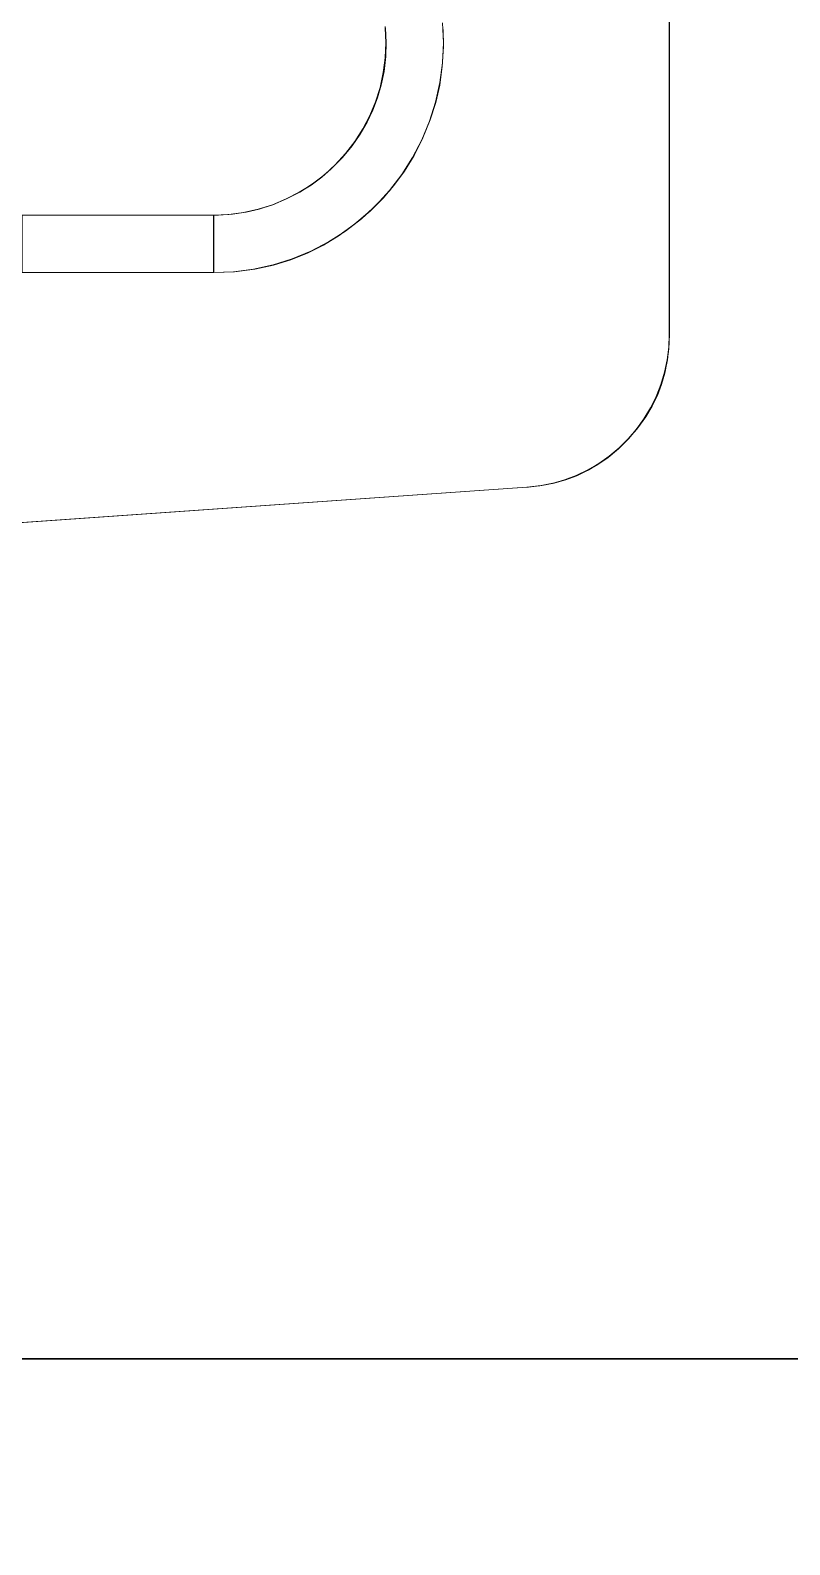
# Model space of a CAD drawing. Header units: millimetres. Extents: x -5968 to 8419, y -11886 to 221.
# Drawn here: x -5576 to -5566.09, y -11268.86 to -11249.1 of the extents above; entities that cross this region are included whole.
import ezdxf

# ---------------------------------------------------------------- set-up
doc = ezdxf.new("R2010")
doc.units = ezdxf.units.MM
doc.header["$LTSCALE"] = 20
doc.layers.add('Beschläge', color=7, linetype='Continuous')
doc.layers.add('Innenausbau_Konstruktion', color=7, linetype='Continuous')

msp = doc.modelspace()

# ---------------------------------------------------------------- linework, layer by layer
at = {"layer": 'Beschläge', "color": 7, "linetype": 'Continuous', "lineweight": 9, "transparency": 33554687}
for points, invisible_edges in [([(-5571.37, -11249.047, 3091.609), (-5571.36, -11249.254, 3091.609), (-5567.66, -11245.453, 3091.609)], 10), ([(-5571.368, -11249.047, 3559.609), (-5571.358, -11249.254, 3559.609), (-5567.658, -11245.453, 3559.609)], 10), ([(-5567.66, -11253.067, 3091.609), (-5567.66, -11245.453, 3091.609), (-5571.36, -11249.254, 3091.609), (-5571.365, -11249.441, 3091.609)], 10), ([(-5567.658, -11253.067, 3559.609), (-5567.658, -11245.453, 3559.609), (-5571.358, -11249.254, 3559.609), (-5571.363, -11249.441, 3559.609)], 10), ([(-5570.61, -11249.311, 3090.109), (-5570.614, -11249.086, 3090.109), (-5567.66, -11245.453, 3090.109), (-5567.66, -11253.067, 3090.109)], 10), ([(-5570.608, -11249.311, 3558.109), (-5570.612, -11249.086, 3558.109), (-5567.658, -11245.453, 3558.109), (-5567.658, -11253.067, 3558.109)], 10), ([(-5571.368, -11249.064, 3090.859), (-5570.621, -11248.999, 3090.109), (-5570.61, -11249.26, 3090.109)], 9), ([(-5571.368, -11249.064, 3090.859), (-5570.61, -11249.26, 3090.109), (-5571.36, -11249.26, 3090.859)], 3), ([(-5571.368, -11249.064, 3091.609), (-5571.36, -11249.26, 3090.859), (-5571.36, -11249.26, 3091.609)], 3), ([(-5571.368, -11249.064, 3091.609), (-5571.368, -11249.064, 3090.859), (-5571.36, -11249.26, 3090.859)], 9), ([(-5571.366, -11249.064, 3558.859), (-5570.619, -11248.999, 3558.109), (-5570.608, -11249.26, 3558.109)], 9), ([(-5571.366, -11249.064, 3558.859), (-5570.608, -11249.26, 3558.109), (-5571.358, -11249.26, 3558.859)], 3), ([(-5571.366, -11249.064, 3559.609), (-5571.358, -11249.26, 3558.859), (-5571.358, -11249.26, 3559.609)], 3), ([(-5571.366, -11249.064, 3559.609), (-5571.366, -11249.064, 3558.859), (-5571.358, -11249.26, 3558.859)], 9), ([(-5571.36, -11249.26, 3090.859), (-5570.621, -11249.522, 3090.109), (-5571.368, -11249.456, 3090.859)], 3), ([(-5571.36, -11249.26, 3091.609), (-5571.368, -11249.456, 3090.859), (-5571.368, -11249.456, 3091.609)], 3), ([(-5571.36, -11249.26, 3091.609), (-5571.36, -11249.26, 3090.859), (-5571.368, -11249.456, 3090.859)], 9), ([(-5571.358, -11249.26, 3558.859), (-5570.619, -11249.522, 3558.109), (-5571.366, -11249.456, 3558.859)], 3), ([(-5571.358, -11249.26, 3559.609), (-5571.366, -11249.456, 3558.859), (-5571.366, -11249.456, 3559.609)], 3), ([(-5571.358, -11249.26, 3559.609), (-5571.358, -11249.26, 3558.859), (-5571.366, -11249.456, 3558.859)], 9), ([(-5571.36, -11249.26, 3090.859), (-5570.61, -11249.26, 3090.109), (-5570.621, -11249.522, 3090.109)], 9), ([(-5571.358, -11249.26, 3558.859), (-5570.608, -11249.26, 3558.109), (-5570.619, -11249.522, 3558.109)], 9), ([(-5567.66, -11253.067, 3090.109), (-5570.626, -11249.571, 3090.109), (-5570.61, -11249.311, 3090.109)], 9), ([(-5567.658, -11253.067, 3558.109), (-5570.624, -11249.571, 3558.109), (-5570.608, -11249.311, 3558.109)], 9), ([(-5571.368, -11249.456, 3090.859), (-5570.655, -11249.781, 3090.109), (-5571.394, -11249.651, 3090.859)], 3), ([(-5571.368, -11249.456, 3091.609), (-5571.394, -11249.651, 3090.859), (-5571.394, -11249.651, 3091.609)], 3), ([(-5571.368, -11249.456, 3091.609), (-5571.368, -11249.456, 3090.859), (-5571.394, -11249.651, 3090.859)], 9), ([(-5571.366, -11249.456, 3558.859), (-5570.653, -11249.781, 3558.109), (-5571.392, -11249.651, 3558.859)], 3), ([(-5571.366, -11249.456, 3559.609), (-5571.392, -11249.651, 3558.859), (-5571.392, -11249.651, 3559.609)], 3), ([(-5571.366, -11249.456, 3559.609), (-5571.366, -11249.456, 3558.859), (-5571.392, -11249.651, 3558.859)], 9), ([(-5571.365, -11249.441, 3091.609), (-5571.386, -11249.634, 3091.609), (-5567.66, -11253.067, 3091.609)], 10), ([(-5571.363, -11249.441, 3559.609), (-5571.384, -11249.634, 3559.609), (-5567.658, -11253.067, 3559.609)], 10), ([(-5571.368, -11249.456, 3090.859), (-5570.621, -11249.522, 3090.109), (-5570.655, -11249.781, 3090.109)], 9), ([(-5571.366, -11249.456, 3558.859), (-5570.619, -11249.522, 3558.109), (-5570.653, -11249.781, 3558.109)], 9), ([(-5567.66, -11253.067, 3090.109), (-5570.66, -11249.813, 3090.109), (-5570.626, -11249.571, 3090.109)], 9), ([(-5567.658, -11253.067, 3558.109), (-5570.658, -11249.813, 3558.109), (-5570.624, -11249.571, 3558.109)], 9), ([(-5571.394, -11249.651, 3090.859), (-5570.712, -11250.037, 3090.109), (-5571.436, -11249.843, 3090.859)], 3), ([(-5571.394, -11249.651, 3091.609), (-5571.436, -11249.843, 3090.859), (-5571.436, -11249.843, 3091.609)], 3), ([(-5571.394, -11249.651, 3091.609), (-5571.394, -11249.651, 3090.859), (-5571.436, -11249.843, 3090.859)], 9), ([(-5571.392, -11249.651, 3558.859), (-5570.71, -11250.037, 3558.109), (-5571.434, -11249.843, 3558.859)], 3), ([(-5571.392, -11249.651, 3559.609), (-5571.434, -11249.843, 3558.859), (-5571.434, -11249.843, 3559.609)], 3), ([(-5571.392, -11249.651, 3559.609), (-5571.392, -11249.651, 3558.859), (-5571.434, -11249.843, 3558.859)], 9), ([(-5567.66, -11253.067, 3091.609), (-5571.386, -11249.634, 3091.609), (-5571.422, -11249.813, 3091.609)], 9), ([(-5567.658, -11253.067, 3559.609), (-5571.384, -11249.634, 3559.609), (-5571.42, -11249.813, 3559.609)], 9), ([(-5571.394, -11249.651, 3090.859), (-5570.655, -11249.781, 3090.109), (-5570.712, -11250.037, 3090.109)], 9), ([(-5571.392, -11249.651, 3558.859), (-5570.653, -11249.781, 3558.109), (-5570.71, -11250.037, 3558.109)], 9), ([(-5567.66, -11253.067, 3091.609), (-5571.471, -11249.981, 3091.609), (-5571.533, -11250.142, 3091.609)], 9), ([(-5567.658, -11253.067, 3559.609), (-5571.469, -11249.981, 3559.609), (-5571.531, -11250.142, 3559.609)], 9), ([(-5571.436, -11249.843, 3090.859), (-5570.791, -11250.286, 3090.109), (-5571.495, -11250.03, 3090.859)], 3), ([(-5571.436, -11249.843, 3091.609), (-5571.495, -11250.03, 3090.859), (-5571.495, -11250.03, 3091.609)], 3), ([(-5571.436, -11249.843, 3091.609), (-5571.436, -11249.843, 3090.859), (-5571.495, -11250.03, 3090.859)], 9), ([(-5571.434, -11249.843, 3558.859), (-5570.789, -11250.286, 3558.109), (-5571.493, -11250.03, 3558.859)], 3), ([(-5571.434, -11249.843, 3559.609), (-5571.493, -11250.03, 3558.859), (-5571.493, -11250.03, 3559.609)], 3), ([(-5571.434, -11249.843, 3559.609), (-5571.434, -11249.843, 3558.859), (-5571.493, -11250.03, 3558.859)], 9), ([(-5567.66, -11253.067, 3091.609), (-5571.422, -11249.813, 3091.609), (-5571.471, -11249.981, 3091.609)], 9), ([(-5567.658, -11253.067, 3559.609), (-5571.42, -11249.813, 3559.609), (-5571.469, -11249.981, 3559.609)], 9), ([(-5571.436, -11249.843, 3090.859), (-5570.712, -11250.037, 3090.109), (-5570.791, -11250.286, 3090.109)], 9), ([(-5571.434, -11249.843, 3558.859), (-5570.71, -11250.037, 3558.109), (-5570.789, -11250.286, 3558.109)], 9), ([(-5567.66, -11253.067, 3090.109), (-5570.711, -11250.04, 3090.109), (-5570.66, -11249.813, 3090.109)], 9), ([(-5567.658, -11253.067, 3558.109), (-5570.709, -11250.04, 3558.109), (-5570.658, -11249.813, 3558.109)], 9), ([(-5567.66, -11253.067, 3091.609), (-5571.533, -11250.142, 3091.609), (-5571.608, -11250.299, 3091.609)], 9), ([(-5567.658, -11253.067, 3559.609), (-5571.531, -11250.142, 3559.609), (-5571.606, -11250.299, 3559.609)], 9), ([(-5571.495, -11250.03, 3090.859), (-5570.891, -11250.528, 3090.109), (-5571.57, -11250.211, 3090.859)], 3), ([(-5571.495, -11250.03, 3091.609), (-5571.57, -11250.211, 3090.859), (-5571.57, -11250.211, 3091.609)], 3), ([(-5571.495, -11250.03, 3091.609), (-5571.495, -11250.03, 3090.859), (-5571.57, -11250.211, 3090.859)], 9), ([(-5571.493, -11250.03, 3558.859), (-5570.889, -11250.528, 3558.109), (-5571.568, -11250.211, 3558.859)], 3), ([(-5571.493, -11250.03, 3559.609), (-5571.568, -11250.211, 3558.859), (-5571.568, -11250.211, 3559.609)], 3), ([(-5571.493, -11250.03, 3559.609), (-5571.493, -11250.03, 3558.859), (-5571.568, -11250.211, 3558.859)], 9), ([(-5571.495, -11250.03, 3090.859), (-5570.791, -11250.286, 3090.109), (-5570.891, -11250.528, 3090.109)], 9), ([(-5571.493, -11250.03, 3558.859), (-5570.789, -11250.286, 3558.109), (-5570.889, -11250.528, 3558.109)], 9), ([(-5567.66, -11253.067, 3090.109), (-5570.782, -11250.266, 3090.109), (-5570.711, -11250.04, 3090.109)], 9), ([(-5567.658, -11253.067, 3558.109), (-5570.78, -11250.266, 3558.109), (-5570.709, -11250.04, 3558.109)], 9), ([(-5567.66, -11253.067, 3091.609), (-5571.608, -11250.299, 3091.609), (-5571.698, -11250.452, 3091.609)], 9), ([(-5567.658, -11253.067, 3559.609), (-5571.606, -11250.299, 3559.609), (-5571.696, -11250.452, 3559.609)], 9), ([(-5571.57, -11250.211, 3090.859), (-5571.012, -11250.76, 3090.109), (-5571.661, -11250.385, 3090.859)], 3), ([(-5571.57, -11250.211, 3091.609), (-5571.661, -11250.385, 3090.859), (-5571.661, -11250.385, 3091.609)], 3), ([(-5571.57, -11250.211, 3091.609), (-5571.57, -11250.211, 3090.859), (-5571.661, -11250.385, 3090.859)], 9), ([(-5571.568, -11250.211, 3558.859), (-5571.01, -11250.76, 3558.109), (-5571.659, -11250.385, 3558.859)], 3), ([(-5571.568, -11250.211, 3559.609), (-5571.659, -11250.385, 3558.859), (-5571.659, -11250.385, 3559.609)], 3), ([(-5571.568, -11250.211, 3559.609), (-5571.568, -11250.211, 3558.859), (-5571.659, -11250.385, 3558.859)], 9), ([(-5571.57, -11250.211, 3090.859), (-5570.891, -11250.528, 3090.109), (-5571.012, -11250.76, 3090.109)], 9), ([(-5571.568, -11250.211, 3558.859), (-5570.889, -11250.528, 3558.109), (-5571.01, -11250.76, 3558.109)], 9), ([(-5570.88, -11250.503, 3090.109), (-5570.782, -11250.266, 3090.109), (-5567.66, -11253.067, 3090.109)], 10), ([(-5570.878, -11250.503, 3558.109), (-5570.78, -11250.266, 3558.109), (-5567.658, -11253.067, 3558.109)], 10), ([(-5571.766, -11250.551, 3090.859), (-5571.311, -11251.189, 3090.109), (-5571.886, -11250.707, 3090.859)], 3), ([(-5571.766, -11250.551, 3091.609), (-5571.886, -11250.707, 3090.859), (-5571.886, -11250.707, 3091.609)], 3), ([(-5571.766, -11250.551, 3091.609), (-5571.766, -11250.551, 3090.859), (-5571.886, -11250.707, 3090.859)], 9), ([(-5571.764, -11250.551, 3558.859), (-5571.309, -11251.189, 3558.109), (-5571.884, -11250.707, 3558.859)], 3), ([(-5571.764, -11250.551, 3559.609), (-5571.884, -11250.707, 3558.859), (-5571.884, -11250.707, 3559.609)], 3), ([(-5571.764, -11250.551, 3559.609), (-5571.764, -11250.551, 3558.859), (-5571.884, -11250.707, 3558.859)], 9), ([(-5567.667, -11253.254, 3091.609), (-5567.66, -11253.067, 3091.609), (-5571.698, -11250.452, 3091.609), (-5571.804, -11250.604, 3091.609)], 10), ([(-5567.665, -11253.254, 3559.609), (-5567.658, -11253.067, 3559.609), (-5571.696, -11250.452, 3559.609), (-5571.802, -11250.604, 3559.609)], 10), ([(-5571.661, -11250.385, 3090.859), (-5571.152, -11250.981, 3090.109), (-5571.766, -11250.551, 3090.859)], 3), ([(-5571.661, -11250.385, 3091.609), (-5571.766, -11250.551, 3090.859), (-5571.766, -11250.551, 3091.609)], 3), ([(-5571.661, -11250.385, 3091.609), (-5571.661, -11250.385, 3090.859), (-5571.766, -11250.551, 3090.859)], 9), ([(-5571.766, -11250.551, 3090.859), (-5571.152, -11250.981, 3090.109), (-5571.311, -11251.189, 3090.109)], 9), ([(-5571.659, -11250.385, 3558.859), (-5571.15, -11250.981, 3558.109), (-5571.764, -11250.551, 3558.859)], 3), ([(-5571.659, -11250.385, 3559.609), (-5571.764, -11250.551, 3558.859), (-5571.764, -11250.551, 3559.609)], 3), ([(-5571.659, -11250.385, 3559.609), (-5571.659, -11250.385, 3558.859), (-5571.764, -11250.551, 3558.859)], 9), ([(-5571.764, -11250.551, 3558.859), (-5571.15, -11250.981, 3558.109), (-5571.309, -11251.189, 3558.109)], 9), ([(-5571.661, -11250.385, 3090.859), (-5571.012, -11250.76, 3090.109), (-5571.152, -11250.981, 3090.109)], 9), ([(-5571.659, -11250.385, 3558.859), (-5571.01, -11250.76, 3558.109), (-5571.15, -11250.981, 3558.109)], 9), ([(-5567.66, -11253.067, 3090.109), (-5570.995, -11250.731, 3090.109), (-5570.88, -11250.503, 3090.109)], 9), ([(-5567.658, -11253.067, 3558.109), (-5570.993, -11250.731, 3558.109), (-5570.878, -11250.503, 3558.109)], 9), ([(-5571.93, -11250.757, 3091.609), (-5572.076, -11250.908, 3091.609), (-5568.448, -11254.66, 3091.609), (-5568.32, -11254.553, 3091.609)], 10), ([(-5571.928, -11250.757, 3559.609), (-5572.074, -11250.908, 3559.609), (-5568.446, -11254.66, 3559.609), (-5568.318, -11254.553, 3559.609)], 10), ([(-5571.886, -11250.707, 3090.859), (-5571.488, -11251.382, 3090.109), (-5572.019, -11250.851, 3090.859)], 3), ([(-5571.886, -11250.707, 3091.609), (-5572.019, -11250.851, 3090.859), (-5572.019, -11250.851, 3091.609)], 3), ([(-5571.886, -11250.707, 3091.609), (-5571.886, -11250.707, 3090.859), (-5572.019, -11250.851, 3090.859)], 9), ([(-5571.884, -11250.707, 3558.859), (-5571.486, -11251.382, 3558.109), (-5572.017, -11250.851, 3558.859)], 3), ([(-5571.884, -11250.707, 3559.609), (-5572.017, -11250.851, 3558.859), (-5572.017, -11250.851, 3559.609)], 3), ([(-5571.884, -11250.707, 3559.609), (-5571.884, -11250.707, 3558.859), (-5572.017, -11250.851, 3558.859)], 9), ([(-5567.818, -11253.864, 3091.609), (-5567.763, -11253.72, 3091.609), (-5571.804, -11250.604, 3091.609), (-5571.93, -11250.757, 3091.609)], 10), ([(-5571.93, -11250.757, 3091.609), (-5568.072, -11254.287, 3091.609), (-5567.97, -11254.145, 3091.609), (-5567.887, -11254.005, 3091.609)], 9), ([(-5567.887, -11254.005, 3091.609), (-5567.818, -11253.864, 3091.609), (-5571.93, -11250.757, 3091.609)], 10), ([(-5568.32, -11254.553, 3091.609), (-5568.193, -11254.428, 3091.609), (-5568.072, -11254.287, 3091.609), (-5571.93, -11250.757, 3091.609)], 12), ([(-5567.816, -11253.864, 3559.609), (-5567.761, -11253.72, 3559.609), (-5571.802, -11250.604, 3559.609), (-5571.928, -11250.757, 3559.609)], 10), ([(-5571.928, -11250.757, 3559.609), (-5568.07, -11254.287, 3559.609), (-5567.968, -11254.145, 3559.609), (-5567.885, -11254.005, 3559.609)], 9), ([(-5567.885, -11254.005, 3559.609), (-5567.816, -11253.864, 3559.609), (-5571.928, -11250.757, 3559.609)], 10), ([(-5568.318, -11254.553, 3559.609), (-5568.191, -11254.428, 3559.609), (-5568.07, -11254.287, 3559.609), (-5571.928, -11250.757, 3559.609)], 12), ([(-5571.886, -11250.707, 3090.859), (-5571.311, -11251.189, 3090.109), (-5571.488, -11251.382, 3090.109)], 9), ([(-5571.884, -11250.707, 3558.859), (-5571.309, -11251.189, 3558.109), (-5571.486, -11251.382, 3558.109)], 9), ([(-5571.804, -11250.604, 3091.609), (-5567.688, -11253.418, 3091.609), (-5567.667, -11253.254, 3091.609)], 9), ([(-5571.804, -11250.604, 3091.609), (-5567.763, -11253.72, 3091.609), (-5567.719, -11253.572, 3091.609), (-5567.688, -11253.418, 3091.609)], 9), ([(-5571.802, -11250.604, 3559.609), (-5567.686, -11253.418, 3559.609), (-5567.665, -11253.254, 3559.609)], 9), ([(-5571.802, -11250.604, 3559.609), (-5567.761, -11253.72, 3559.609), (-5567.717, -11253.572, 3559.609), (-5567.686, -11253.418, 3559.609)], 9), ([(-5567.66, -11253.067, 3090.109), (-5567.667, -11253.248, 3090.109), (-5571.121, -11250.937, 3090.109), (-5570.995, -11250.731, 3090.109)], 10), ([(-5567.658, -11253.067, 3558.109), (-5567.665, -11253.248, 3558.109), (-5571.119, -11250.937, 3558.109), (-5570.993, -11250.731, 3558.109)], 10), ([(-5572.076, -11250.908, 3091.609), (-5572.199, -11251.015, 3091.609), (-5569, -11254.96, 3091.609), (-5568.853, -11254.902, 3091.609)], 10), ([(-5572.074, -11250.908, 3559.609), (-5572.197, -11251.015, 3559.609), (-5568.998, -11254.96, 3559.609), (-5568.851, -11254.902, 3559.609)], 10), ([(-5572.019, -11250.851, 3090.859), (-5571.681, -11251.558, 3090.109), (-5572.163, -11250.984, 3090.859)], 3), ([(-5572.019, -11250.851, 3091.609), (-5572.163, -11250.984, 3090.859), (-5572.163, -11250.984, 3091.609)], 3), ([(-5572.019, -11250.851, 3091.609), (-5572.019, -11250.851, 3090.859), (-5572.163, -11250.984, 3090.859)], 9), ([(-5572.017, -11250.851, 3558.859), (-5571.679, -11251.558, 3558.109), (-5572.161, -11250.984, 3558.859)], 3), ([(-5572.017, -11250.851, 3559.609), (-5572.161, -11250.984, 3558.859), (-5572.161, -11250.984, 3559.609)], 3), ([(-5572.017, -11250.851, 3559.609), (-5572.017, -11250.851, 3558.859), (-5572.161, -11250.984, 3558.859)], 9), ([(-5568.853, -11254.902, 3091.609), (-5568.713, -11254.833, 3091.609), (-5572.076, -11250.908, 3091.609)], 10), ([(-5568.713, -11254.833, 3091.609), (-5568.578, -11254.753, 3091.609), (-5572.076, -11250.908, 3091.609)], 10), ([(-5568.578, -11254.753, 3091.609), (-5568.448, -11254.66, 3091.609), (-5572.076, -11250.908, 3091.609)], 10), ([(-5568.851, -11254.902, 3559.609), (-5568.711, -11254.833, 3559.609), (-5572.074, -11250.908, 3559.609)], 10), ([(-5568.711, -11254.833, 3559.609), (-5568.576, -11254.753, 3559.609), (-5572.074, -11250.908, 3559.609)], 10), ([(-5568.576, -11254.753, 3559.609), (-5568.446, -11254.66, 3559.609), (-5572.074, -11250.908, 3559.609)], 10), ([(-5572.019, -11250.851, 3090.859), (-5571.488, -11251.382, 3090.109), (-5571.681, -11251.558, 3090.109)], 9), ([(-5572.017, -11250.851, 3558.859), (-5571.486, -11251.382, 3558.109), (-5571.679, -11251.558, 3558.109)], 9), ([(-5571.257, -11251.125, 3090.109), (-5571.121, -11250.937, 3090.109), (-5567.667, -11253.248, 3090.109), (-5567.689, -11253.423, 3090.109)], 10), ([(-5571.255, -11251.125, 3558.109), (-5571.119, -11250.937, 3558.109), (-5567.665, -11253.248, 3558.109), (-5567.687, -11253.423, 3558.109)], 10), ([(-5569.52, -11255.062, 3091.609), (-5572.339, -11251.118, 3091.609), (-5572.492, -11251.213, 3091.609)], 9), ([(-5569.518, -11255.062, 3559.609), (-5572.337, -11251.118, 3559.609), (-5572.49, -11251.213, 3559.609)], 9), ([(-5572.319, -11251.103, 3090.859), (-5572.11, -11251.858, 3090.109), (-5572.485, -11251.209, 3090.859)], 3), ([(-5572.319, -11251.103, 3091.609), (-5572.485, -11251.209, 3090.859), (-5572.485, -11251.209, 3091.609)], 3), ([(-5572.319, -11251.103, 3091.609), (-5572.319, -11251.103, 3090.859), (-5572.485, -11251.209, 3090.859)], 9), ([(-5572.317, -11251.103, 3558.859), (-5572.108, -11251.858, 3558.109), (-5572.483, -11251.209, 3558.859)], 3), ([(-5572.317, -11251.103, 3559.609), (-5572.483, -11251.209, 3558.859), (-5572.483, -11251.209, 3559.609)], 3), ([(-5572.317, -11251.103, 3559.609), (-5572.317, -11251.103, 3558.859), (-5572.483, -11251.209, 3558.859)], 9), ([(-5572.199, -11251.015, 3091.609), (-5572.339, -11251.118, 3091.609), (-5569.52, -11255.062, 3091.609), (-5569.332, -11255.041, 3091.609)], 10), ([(-5572.197, -11251.015, 3559.609), (-5572.337, -11251.118, 3559.609), (-5569.518, -11255.062, 3559.609), (-5569.33, -11255.041, 3559.609)], 10), ([(-5572.163, -11250.984, 3090.859), (-5571.889, -11251.718, 3090.109), (-5572.319, -11251.103, 3090.859)], 3), ([(-5572.163, -11250.984, 3091.609), (-5572.319, -11251.103, 3090.859), (-5572.319, -11251.103, 3091.609)], 3), ([(-5572.163, -11250.984, 3091.609), (-5572.163, -11250.984, 3090.859), (-5572.319, -11251.103, 3090.859)], 9), ([(-5572.319, -11251.103, 3090.859), (-5571.889, -11251.718, 3090.109), (-5572.11, -11251.858, 3090.109)], 9), ([(-5572.161, -11250.984, 3558.859), (-5571.887, -11251.718, 3558.109), (-5572.317, -11251.103, 3558.859)], 3), ([(-5572.161, -11250.984, 3559.609), (-5572.317, -11251.103, 3558.859), (-5572.317, -11251.103, 3559.609)], 3), ([(-5572.161, -11250.984, 3559.609), (-5572.161, -11250.984, 3558.859), (-5572.317, -11251.103, 3558.859)], 9), ([(-5572.317, -11251.103, 3558.859), (-5571.887, -11251.718, 3558.109), (-5572.108, -11251.858, 3558.109)], 9), ([(-5569.332, -11255.041, 3091.609), (-5569.159, -11255.006, 3091.609), (-5572.199, -11251.015, 3091.609)], 10), ([(-5569.159, -11255.006, 3091.609), (-5569, -11254.96, 3091.609), (-5572.199, -11251.015, 3091.609)], 10), ([(-5569.33, -11255.041, 3559.609), (-5569.157, -11255.006, 3559.609), (-5572.197, -11251.015, 3559.609)], 10), ([(-5569.157, -11255.006, 3559.609), (-5568.998, -11254.96, 3559.609), (-5572.197, -11251.015, 3559.609)], 10), ([(-5572.163, -11250.984, 3090.859), (-5571.681, -11251.558, 3090.109), (-5571.889, -11251.718, 3090.109)], 9), ([(-5572.161, -11250.984, 3558.859), (-5571.679, -11251.558, 3558.109), (-5571.887, -11251.718, 3558.109)], 9), ([(-5571.399, -11251.29, 3090.109), (-5571.257, -11251.125, 3090.109), (-5567.829, -11253.882, 3090.109), (-5567.899, -11254.022, 3090.109)], 10), ([(-5571.397, -11251.29, 3558.109), (-5571.255, -11251.125, 3558.109), (-5567.827, -11253.882, 3558.109), (-5567.897, -11254.022, 3558.109)], 10), ([(-5567.689, -11253.423, 3090.109), (-5567.724, -11253.585, 3090.109), (-5571.257, -11251.125, 3090.109)], 10), ([(-5567.724, -11253.585, 3090.109), (-5567.771, -11253.737, 3090.109), (-5571.257, -11251.125, 3090.109)], 10), ([(-5567.771, -11253.737, 3090.109), (-5567.829, -11253.882, 3090.109), (-5571.257, -11251.125, 3090.109)], 10), ([(-5567.687, -11253.423, 3558.109), (-5567.722, -11253.585, 3558.109), (-5571.255, -11251.125, 3558.109)], 10), ([(-5567.722, -11253.585, 3558.109), (-5567.769, -11253.737, 3558.109), (-5571.255, -11251.125, 3558.109)], 10), ([(-5567.769, -11253.737, 3558.109), (-5567.827, -11253.882, 3558.109), (-5571.255, -11251.125, 3558.109)], 10), ([(-5572.662, -11251.3, 3091.609), (-5572.842, -11251.376, 3091.609), (-5569.52, -11255.062, 3091.609)], 10), ([(-5572.66, -11251.3, 3559.609), (-5572.84, -11251.376, 3559.609), (-5569.518, -11255.062, 3559.609)], 10), ([(-5572.659, -11251.3, 3090.859), (-5572.584, -11252.079, 3090.109), (-5572.84, -11251.375, 3090.859)], 3), ([(-5572.659, -11251.3, 3091.609), (-5572.84, -11251.375, 3090.859), (-5572.84, -11251.375, 3091.609)], 3), ([(-5572.659, -11251.3, 3091.609), (-5572.659, -11251.3, 3090.859), (-5572.84, -11251.375, 3090.859)], 9), ([(-5572.657, -11251.3, 3558.859), (-5572.582, -11252.079, 3558.109), (-5572.838, -11251.375, 3558.859)], 3), ([(-5572.657, -11251.3, 3559.609), (-5572.838, -11251.375, 3558.859), (-5572.838, -11251.375, 3559.609)], 3), ([(-5572.657, -11251.3, 3559.609), (-5572.657, -11251.3, 3558.859), (-5572.838, -11251.375, 3558.859)], 9), ([(-5569.52, -11255.062, 3091.609), (-5572.492, -11251.213, 3091.609), (-5572.662, -11251.3, 3091.609)], 9), ([(-5569.518, -11255.062, 3559.609), (-5572.49, -11251.213, 3559.609), (-5572.66, -11251.3, 3559.609)], 9), ([(-5572.485, -11251.209, 3090.859), (-5572.342, -11251.979, 3090.109), (-5572.659, -11251.3, 3090.859)], 3), ([(-5572.485, -11251.209, 3091.609), (-5572.659, -11251.3, 3090.859), (-5572.659, -11251.3, 3091.609)], 3), ([(-5572.485, -11251.209, 3091.609), (-5572.485, -11251.209, 3090.859), (-5572.659, -11251.3, 3090.859)], 9), ([(-5572.659, -11251.3, 3090.859), (-5572.342, -11251.979, 3090.109), (-5572.584, -11252.079, 3090.109)], 9), ([(-5572.483, -11251.209, 3558.859), (-5572.34, -11251.979, 3558.109), (-5572.657, -11251.3, 3558.859)], 3), ([(-5572.483, -11251.209, 3559.609), (-5572.657, -11251.3, 3558.859), (-5572.657, -11251.3, 3559.609)], 3), ([(-5572.483, -11251.209, 3559.609), (-5572.483, -11251.209, 3558.859), (-5572.657, -11251.3, 3558.859)], 9), ([(-5572.657, -11251.3, 3558.859), (-5572.34, -11251.979, 3558.109), (-5572.582, -11252.079, 3558.109)], 9), ([(-5572.485, -11251.209, 3090.859), (-5572.11, -11251.858, 3090.109), (-5572.342, -11251.979, 3090.109)], 9), ([(-5572.483, -11251.209, 3558.859), (-5572.108, -11251.858, 3558.109), (-5572.34, -11251.979, 3558.109)], 9), ([(-5571.568, -11251.458, 3090.109), (-5571.399, -11251.29, 3090.109), (-5568.079, -11254.293, 3090.109), (-5568.194, -11254.429, 3090.109)], 10), ([(-5571.566, -11251.458, 3558.109), (-5571.397, -11251.29, 3558.109), (-5568.077, -11254.293, 3558.109), (-5568.192, -11254.429, 3558.109)], 10), ([(-5567.899, -11254.022, 3090.109), (-5567.981, -11254.158, 3090.109), (-5571.399, -11251.29, 3090.109)], 10), ([(-5567.981, -11254.158, 3090.109), (-5568.079, -11254.293, 3090.109), (-5571.399, -11251.29, 3090.109)], 10), ([(-5567.897, -11254.022, 3558.109), (-5567.979, -11254.158, 3558.109), (-5571.397, -11251.29, 3558.109)], 10), ([(-5567.979, -11254.158, 3558.109), (-5568.077, -11254.293, 3558.109), (-5571.397, -11251.29, 3558.109)], 10), ([(-5573.61, -11251.51, 3091.609), (-5576.11, -11251.51, 3091.609), (-5582.36, -11255.96, 3091.609), (-5569.52, -11255.062, 3091.609)], 10), ([(-5573.608, -11251.51, 3559.609), (-5576.108, -11251.51, 3559.609), (-5582.358, -11255.96, 3559.609), (-5569.518, -11255.062, 3559.609)], 10), ([(-5573.413, -11251.502, 3090.859), (-5573.61, -11252.26, 3090.109), (-5573.61, -11251.51, 3090.859)], 1), ([(-5573.413, -11251.502, 3090.859), (-5573.348, -11252.249, 3090.109), (-5573.61, -11252.26, 3090.109)], 9), ([(-5573.413, -11251.502, 3091.609), (-5573.61, -11251.51, 3090.859), (-5573.61, -11251.51, 3091.609)], 1), ([(-5573.413, -11251.502, 3091.609), (-5573.413, -11251.502, 3090.859), (-5573.61, -11251.51, 3090.859)], 9), ([(-5569.52, -11255.062, 3091.609), (-5573.548, -11251.51, 3091.609), (-5573.61, -11251.51, 3091.609)], 9), ([(-5573.411, -11251.502, 3558.859), (-5573.608, -11252.26, 3558.109), (-5573.608, -11251.51, 3558.859)], 1), ([(-5573.411, -11251.502, 3558.859), (-5573.346, -11252.249, 3558.109), (-5573.608, -11252.26, 3558.109)], 9), ([(-5573.411, -11251.502, 3559.609), (-5573.608, -11251.51, 3558.859), (-5573.608, -11251.51, 3559.609)], 1), ([(-5573.411, -11251.502, 3559.609), (-5573.411, -11251.502, 3558.859), (-5573.608, -11251.51, 3558.859)], 9), ([(-5569.518, -11255.062, 3559.609), (-5573.546, -11251.51, 3559.609), (-5573.608, -11251.51, 3559.609)], 9), ([(-5569.52, -11255.062, 3091.609), (-5573.363, -11251.497, 3091.609), (-5573.548, -11251.51, 3091.609)], 9), ([(-5569.518, -11255.062, 3559.609), (-5573.361, -11251.497, 3559.609), (-5573.546, -11251.51, 3559.609)], 9), ([(-5573.219, -11251.476, 3090.859), (-5573.348, -11252.249, 3090.109), (-5573.413, -11251.502, 3090.859)], 3), ([(-5573.219, -11251.476, 3091.609), (-5573.413, -11251.502, 3090.859), (-5573.413, -11251.502, 3091.609)], 3), ([(-5573.219, -11251.476, 3091.609), (-5573.219, -11251.476, 3090.859), (-5573.413, -11251.502, 3090.859)], 9), ([(-5573.217, -11251.476, 3558.859), (-5573.346, -11252.249, 3558.109), (-5573.411, -11251.502, 3558.859)], 3), ([(-5573.217, -11251.476, 3559.609), (-5573.411, -11251.502, 3558.859), (-5573.411, -11251.502, 3559.609)], 3), ([(-5573.217, -11251.476, 3559.609), (-5573.217, -11251.476, 3558.859), (-5573.411, -11251.502, 3558.859)], 9), ([(-5569.52, -11255.062, 3091.609), (-5573.186, -11251.472, 3091.609), (-5573.363, -11251.497, 3091.609)], 9), ([(-5569.518, -11255.062, 3559.609), (-5573.184, -11251.472, 3559.609), (-5573.361, -11251.497, 3559.609)], 9), ([(-5573.219, -11251.476, 3090.859), (-5573.089, -11252.215, 3090.109), (-5573.348, -11252.249, 3090.109)], 9), ([(-5573.217, -11251.476, 3558.859), (-5573.087, -11252.215, 3558.109), (-5573.346, -11252.249, 3558.109)], 9), ([(-5573.027, -11251.434, 3090.859), (-5573.089, -11252.215, 3090.109), (-5573.219, -11251.476, 3090.859)], 3), ([(-5573.027, -11251.434, 3091.609), (-5573.219, -11251.476, 3090.859), (-5573.219, -11251.476, 3091.609)], 3), ([(-5573.027, -11251.434, 3091.609), (-5573.027, -11251.434, 3090.859), (-5573.219, -11251.476, 3090.859)], 9), ([(-5573.025, -11251.434, 3558.859), (-5573.087, -11252.215, 3558.109), (-5573.217, -11251.476, 3558.859)], 3), ([(-5573.025, -11251.434, 3559.609), (-5573.217, -11251.476, 3558.859), (-5573.217, -11251.476, 3559.609)], 3), ([(-5573.025, -11251.434, 3559.609), (-5573.025, -11251.434, 3558.859), (-5573.217, -11251.476, 3558.859)], 9), ([(-5569.52, -11255.062, 3091.609), (-5573.015, -11251.432, 3091.609), (-5573.186, -11251.472, 3091.609)], 9), ([(-5569.518, -11255.062, 3559.609), (-5573.013, -11251.432, 3559.609), (-5573.184, -11251.472, 3559.609)], 9), ([(-5573.027, -11251.434, 3090.859), (-5572.833, -11252.158, 3090.109), (-5573.089, -11252.215, 3090.109)], 9), ([(-5573.025, -11251.434, 3558.859), (-5572.831, -11252.158, 3558.109), (-5573.087, -11252.215, 3558.109)], 9), ([(-5572.84, -11251.375, 3090.859), (-5572.833, -11252.158, 3090.109), (-5573.027, -11251.434, 3090.859)], 3), ([(-5572.84, -11251.375, 3091.609), (-5573.027, -11251.434, 3090.859), (-5573.027, -11251.434, 3091.609)], 3), ([(-5572.84, -11251.375, 3091.609), (-5572.84, -11251.375, 3090.859), (-5573.027, -11251.434, 3090.859)], 9), ([(-5572.838, -11251.375, 3558.859), (-5572.831, -11252.158, 3558.109), (-5573.025, -11251.434, 3558.859)], 3), ([(-5572.838, -11251.375, 3559.609), (-5573.025, -11251.434, 3558.859), (-5573.025, -11251.434, 3559.609)], 3), ([(-5572.838, -11251.375, 3559.609), (-5572.838, -11251.375, 3558.859), (-5573.025, -11251.434, 3558.859)], 9), ([(-5569.52, -11255.062, 3091.609), (-5572.842, -11251.376, 3091.609), (-5573.015, -11251.432, 3091.609)], 9), ([(-5569.518, -11255.062, 3559.609), (-5572.84, -11251.376, 3559.609), (-5573.013, -11251.432, 3559.609)], 9), ([(-5572.84, -11251.375, 3090.859), (-5572.584, -11252.079, 3090.109), (-5572.833, -11252.158, 3090.109)], 9), ([(-5572.838, -11251.375, 3558.859), (-5572.582, -11252.079, 3558.109), (-5572.831, -11252.158, 3558.109)], 9), ([(-5569.013, -11254.965, 3090.109), (-5569.165, -11255.008, 3090.109), (-5571.771, -11251.63, 3090.109), (-5571.568, -11251.458, 3090.109)], 10), ([(-5569.011, -11254.965, 3558.109), (-5569.163, -11255.008, 3558.109), (-5571.769, -11251.63, 3558.109), (-5571.566, -11251.458, 3558.109)], 10), ([(-5571.568, -11251.458, 3090.109), (-5568.194, -11254.429, 3090.109), (-5568.325, -11254.559, 3090.109)], 9), ([(-5571.568, -11251.458, 3090.109), (-5568.594, -11254.766, 3090.109), (-5568.73, -11254.845, 3090.109), (-5568.869, -11254.911, 3090.109)], 9), ([(-5568.869, -11254.911, 3090.109), (-5569.013, -11254.965, 3090.109), (-5571.568, -11251.458, 3090.109)], 10), ([(-5568.325, -11254.559, 3090.109), (-5568.46, -11254.672, 3090.109), (-5568.594, -11254.766, 3090.109), (-5571.568, -11251.458, 3090.109)], 12), ([(-5571.566, -11251.458, 3558.109), (-5568.192, -11254.429, 3558.109), (-5568.323, -11254.559, 3558.109)], 9), ([(-5571.566, -11251.458, 3558.109), (-5568.592, -11254.766, 3558.109), (-5568.728, -11254.845, 3558.109), (-5568.867, -11254.911, 3558.109)], 9), ([(-5568.867, -11254.911, 3558.109), (-5569.011, -11254.965, 3558.109), (-5571.566, -11251.458, 3558.109)], 10), ([(-5568.323, -11254.559, 3558.109), (-5568.458, -11254.672, 3558.109), (-5568.592, -11254.766, 3558.109), (-5571.566, -11251.458, 3558.109)], 12), ([(-5569.499, -11255.061, 3090.109), (-5569.52, -11255.062, 3090.109), (-5571.973, -11251.777, 3090.109), (-5571.771, -11251.63, 3090.109)], 10), ([(-5569.497, -11255.061, 3558.109), (-5569.518, -11255.062, 3558.109), (-5571.971, -11251.777, 3558.109), (-5571.769, -11251.63, 3558.109)], 10), ([(-5571.771, -11251.63, 3090.109), (-5569.165, -11255.008, 3090.109), (-5569.326, -11255.04, 3090.109), (-5569.499, -11255.061, 3090.109)], 9), ([(-5571.769, -11251.63, 3558.109), (-5569.163, -11255.008, 3558.109), (-5569.324, -11255.04, 3558.109), (-5569.497, -11255.061, 3558.109)], 9), ([(-5569.52, -11255.062, 3090.109), (-5572.387, -11252.006, 3090.109), (-5572.177, -11251.901, 3090.109)], 9), ([(-5569.518, -11255.062, 3558.109), (-5572.385, -11252.006, 3558.109), (-5572.175, -11251.901, 3558.109)], 9), ([(-5569.52, -11255.062, 3090.109), (-5572.177, -11251.901, 3090.109), (-5571.973, -11251.777, 3090.109)], 9), ([(-5569.518, -11255.062, 3558.109), (-5572.175, -11251.901, 3558.109), (-5571.971, -11251.777, 3558.109)], 9), ([(-5569.52, -11255.062, 3090.109), (-5572.831, -11252.163, 3090.109), (-5572.603, -11252.093, 3090.109)], 9), ([(-5569.518, -11255.062, 3558.109), (-5572.829, -11252.163, 3558.109), (-5572.601, -11252.093, 3558.109)], 9), ([(-5569.52, -11255.062, 3090.109), (-5572.603, -11252.093, 3090.109), (-5572.387, -11252.006, 3090.109)], 9), ([(-5569.518, -11255.062, 3558.109), (-5572.601, -11252.093, 3558.109), (-5572.385, -11252.006, 3558.109)], 9), ([(-5576.11, -11252.26, 3090.109), (-5573.61, -11252.26, 3090.109), (-5569.52, -11255.062, 3090.109), (-5582.36, -11255.96, 3090.109)], 10), ([(-5576.108, -11252.26, 3558.109), (-5573.608, -11252.26, 3558.109), (-5569.518, -11255.062, 3558.109), (-5582.358, -11255.96, 3558.109)], 10), ([(-5573.61, -11252.26, 3090.109), (-5573.337, -11252.249, 3090.109), (-5569.52, -11255.062, 3090.109)], 10), ([(-5573.608, -11252.26, 3558.109), (-5573.335, -11252.249, 3558.109), (-5569.518, -11255.062, 3558.109)], 10), ([(-5573.337, -11252.249, 3090.109), (-5573.074, -11252.216, 3090.109), (-5569.52, -11255.062, 3090.109)], 10), ([(-5573.335, -11252.249, 3558.109), (-5573.072, -11252.216, 3558.109), (-5569.518, -11255.062, 3558.109)], 10), ([(-5569.52, -11255.062, 3090.109), (-5573.074, -11252.216, 3090.109), (-5572.831, -11252.163, 3090.109)], 9), ([(-5569.518, -11255.062, 3558.109), (-5573.072, -11252.216, 3558.109), (-5572.829, -11252.163, 3558.109)], 9), ([(-5567.66, -11253.067, 3091.609), (-5567.667, -11253.234, 3091.609), (-5567.667, -11253.234, 3090.109)], 10), ([(-5567.66, -11253.067, 3091.609), (-5567.667, -11253.234, 3090.109), (-5567.66, -11253.067, 3090.109)], 1), ([(-5567.658, -11253.067, 3559.609), (-5567.665, -11253.234, 3559.609), (-5567.665, -11253.234, 3558.109)], 10), ([(-5567.658, -11253.067, 3559.609), (-5567.665, -11253.234, 3558.109), (-5567.658, -11253.067, 3558.109)], 1), ([(-5567.667, -11253.234, 3091.609), (-5567.687, -11253.399, 3091.609), (-5567.687, -11253.399, 3090.109)], 10), ([(-5567.667, -11253.234, 3091.609), (-5567.687, -11253.399, 3090.109), (-5567.667, -11253.234, 3090.109)], 9), ([(-5567.665, -11253.234, 3559.609), (-5567.685, -11253.399, 3559.609), (-5567.685, -11253.399, 3558.109)], 10), ([(-5567.665, -11253.234, 3559.609), (-5567.685, -11253.399, 3558.109), (-5567.665, -11253.234, 3558.109)], 9), ([(-5567.687, -11253.399, 3091.609), (-5567.722, -11253.562, 3091.609), (-5567.722, -11253.562, 3090.109)], 10), ([(-5567.687, -11253.399, 3091.609), (-5567.722, -11253.562, 3090.109), (-5567.687, -11253.399, 3090.109)], 9), ([(-5567.685, -11253.399, 3559.609), (-5567.72, -11253.562, 3559.609), (-5567.72, -11253.562, 3558.109)], 10), ([(-5567.685, -11253.399, 3559.609), (-5567.72, -11253.562, 3558.109), (-5567.685, -11253.399, 3558.109)], 9), ([(-5567.77, -11253.722, 3091.609), (-5567.831, -11253.877, 3091.609), (-5567.831, -11253.877, 3090.109)], 10), ([(-5567.77, -11253.722, 3091.609), (-5567.831, -11253.877, 3090.109), (-5567.77, -11253.722, 3090.109)], 9), ([(-5567.768, -11253.722, 3559.609), (-5567.829, -11253.877, 3559.609), (-5567.829, -11253.877, 3558.109)], 10), ([(-5567.768, -11253.722, 3559.609), (-5567.829, -11253.877, 3558.109), (-5567.768, -11253.722, 3558.109)], 9), ([(-5567.722, -11253.562, 3091.609), (-5567.77, -11253.722, 3091.609), (-5567.77, -11253.722, 3090.109)], 10), ([(-5567.722, -11253.562, 3091.609), (-5567.77, -11253.722, 3090.109), (-5567.722, -11253.562, 3090.109)], 9), ([(-5567.72, -11253.562, 3559.609), (-5567.768, -11253.722, 3559.609), (-5567.768, -11253.722, 3558.109)], 10), ([(-5567.72, -11253.562, 3559.609), (-5567.768, -11253.722, 3558.109), (-5567.72, -11253.562, 3558.109)], 9), ([(-5567.831, -11253.877, 3091.609), (-5567.905, -11254.027, 3091.609), (-5567.905, -11254.027, 3090.109)], 10), ([(-5567.831, -11253.877, 3091.609), (-5567.905, -11254.027, 3090.109), (-5567.831, -11253.877, 3090.109)], 9), ([(-5567.829, -11253.877, 3559.609), (-5567.903, -11254.027, 3559.609), (-5567.903, -11254.027, 3558.109)], 10), ([(-5567.829, -11253.877, 3559.609), (-5567.903, -11254.027, 3558.109), (-5567.829, -11253.877, 3558.109)], 9), ([(-5567.905, -11254.027, 3091.609), (-5567.991, -11254.17, 3091.609), (-5567.991, -11254.17, 3090.109)], 10), ([(-5567.905, -11254.027, 3091.609), (-5567.991, -11254.17, 3090.109), (-5567.905, -11254.027, 3090.109)], 9), ([(-5567.903, -11254.027, 3559.609), (-5567.989, -11254.17, 3559.609), (-5567.989, -11254.17, 3558.109)], 10), ([(-5567.903, -11254.027, 3559.609), (-5567.989, -11254.17, 3558.109), (-5567.903, -11254.027, 3558.109)], 9), ([(-5568.088, -11254.305, 3091.609), (-5568.197, -11254.431, 3091.609), (-5568.197, -11254.431, 3090.109)], 10), ([(-5568.088, -11254.305, 3091.609), (-5568.197, -11254.431, 3090.109), (-5568.088, -11254.305, 3090.109)], 9), ([(-5568.086, -11254.305, 3559.609), (-5568.195, -11254.431, 3559.609), (-5568.195, -11254.431, 3558.109)], 10), ([(-5568.086, -11254.305, 3559.609), (-5568.195, -11254.431, 3558.109), (-5568.086, -11254.305, 3558.109)], 9), ([(-5567.991, -11254.17, 3091.609), (-5568.088, -11254.305, 3091.609), (-5568.088, -11254.305, 3090.109)], 10), ([(-5567.991, -11254.17, 3091.609), (-5568.088, -11254.305, 3090.109), (-5567.991, -11254.17, 3090.109)], 9), ([(-5567.989, -11254.17, 3559.609), (-5568.086, -11254.305, 3559.609), (-5568.086, -11254.305, 3558.109)], 10), ([(-5567.989, -11254.17, 3559.609), (-5568.086, -11254.305, 3558.109), (-5567.989, -11254.17, 3558.109)], 9), ([(-5568.197, -11254.431, 3091.609), (-5568.316, -11254.548, 3091.609), (-5568.316, -11254.548, 3090.109)], 10), ([(-5568.197, -11254.431, 3091.609), (-5568.316, -11254.548, 3090.109), (-5568.197, -11254.431, 3090.109)], 9), ([(-5568.195, -11254.431, 3559.609), (-5568.314, -11254.548, 3559.609), (-5568.314, -11254.548, 3558.109)], 10), ([(-5568.195, -11254.431, 3559.609), (-5568.314, -11254.548, 3558.109), (-5568.195, -11254.431, 3558.109)], 9), ([(-5568.444, -11254.655, 3091.609), (-5568.58, -11254.751, 3091.609), (-5568.58, -11254.751, 3090.109)], 10), ([(-5568.444, -11254.655, 3091.609), (-5568.58, -11254.751, 3090.109), (-5568.444, -11254.655, 3090.109)], 9), ([(-5568.442, -11254.655, 3559.609), (-5568.578, -11254.751, 3559.609), (-5568.578, -11254.751, 3558.109)], 10), ([(-5568.442, -11254.655, 3559.609), (-5568.578, -11254.751, 3558.109), (-5568.442, -11254.655, 3558.109)], 9), ([(-5568.316, -11254.548, 3091.609), (-5568.444, -11254.655, 3091.609), (-5568.444, -11254.655, 3090.109)], 10), ([(-5568.316, -11254.548, 3091.609), (-5568.444, -11254.655, 3090.109), (-5568.316, -11254.548, 3090.109)], 9), ([(-5568.314, -11254.548, 3559.609), (-5568.442, -11254.655, 3559.609), (-5568.442, -11254.655, 3558.109)], 10), ([(-5568.314, -11254.548, 3559.609), (-5568.442, -11254.655, 3558.109), (-5568.314, -11254.548, 3558.109)], 9), ([(-5568.875, -11254.907, 3091.609), (-5569.03, -11254.966, 3091.609), (-5569.03, -11254.966, 3090.109)], 10), ([(-5568.875, -11254.907, 3091.609), (-5569.03, -11254.966, 3090.109), (-5568.875, -11254.907, 3090.109)], 9), ([(-5568.873, -11254.907, 3559.609), (-5569.028, -11254.966, 3559.609), (-5569.028, -11254.966, 3558.109)], 10), ([(-5568.873, -11254.907, 3559.609), (-5569.028, -11254.966, 3558.109), (-5568.873, -11254.907, 3558.109)], 9), ([(-5568.724, -11254.835, 3091.609), (-5568.875, -11254.907, 3091.609), (-5568.875, -11254.907, 3090.109)], 10), ([(-5568.724, -11254.835, 3091.609), (-5568.875, -11254.907, 3090.109), (-5568.724, -11254.835, 3090.109)], 9), ([(-5568.722, -11254.835, 3559.609), (-5568.873, -11254.907, 3559.609), (-5568.873, -11254.907, 3558.109)], 10), ([(-5568.722, -11254.835, 3559.609), (-5568.873, -11254.907, 3558.109), (-5568.722, -11254.835, 3558.109)], 9), ([(-5568.58, -11254.751, 3091.609), (-5568.724, -11254.835, 3091.609), (-5568.724, -11254.835, 3090.109)], 10), ([(-5568.58, -11254.751, 3091.609), (-5568.724, -11254.835, 3090.109), (-5568.58, -11254.751, 3090.109)], 9), ([(-5568.578, -11254.751, 3559.609), (-5568.722, -11254.835, 3559.609), (-5568.722, -11254.835, 3558.109)], 10), ([(-5568.578, -11254.751, 3559.609), (-5568.722, -11254.835, 3558.109), (-5568.578, -11254.751, 3558.109)], 9), ([(-5569.354, -11255.044, 3091.609), (-5569.52, -11255.062, 3091.609), (-5569.52, -11255.062, 3090.109)], 8), ([(-5569.354, -11255.044, 3091.609), (-5569.52, -11255.062, 3090.109), (-5569.354, -11255.044, 3090.109)], 9), ([(-5569.352, -11255.044, 3559.609), (-5569.518, -11255.062, 3559.609), (-5569.518, -11255.062, 3558.109)], 8), ([(-5569.352, -11255.044, 3559.609), (-5569.518, -11255.062, 3558.109), (-5569.352, -11255.044, 3558.109)], 9), ([(-5569.191, -11255.012, 3091.609), (-5569.354, -11255.044, 3091.609), (-5569.354, -11255.044, 3090.109)], 10), ([(-5569.191, -11255.012, 3091.609), (-5569.354, -11255.044, 3090.109), (-5569.191, -11255.012, 3090.109)], 9), ([(-5569.189, -11255.012, 3559.609), (-5569.352, -11255.044, 3559.609), (-5569.352, -11255.044, 3558.109)], 10), ([(-5569.189, -11255.012, 3559.609), (-5569.352, -11255.044, 3558.109), (-5569.189, -11255.012, 3558.109)], 9), ([(-5569.03, -11254.966, 3091.609), (-5569.191, -11255.012, 3091.609), (-5569.191, -11255.012, 3090.109)], 10), ([(-5569.03, -11254.966, 3091.609), (-5569.191, -11255.012, 3090.109), (-5569.03, -11254.966, 3090.109)], 9), ([(-5569.028, -11254.966, 3559.609), (-5569.189, -11255.012, 3559.609), (-5569.189, -11255.012, 3558.109)], 10), ([(-5569.028, -11254.966, 3559.609), (-5569.189, -11255.012, 3558.109), (-5569.028, -11254.966, 3558.109)], 9)]:
    msp.add_3dface(points, dxfattribs=dict(at, invisible_edges=invisible_edges))
for points in [[(-5567.66, -11245.453, 3091.609), (-5567.66, -11253.067, 3091.609), (-5567.66, -11253.067, 3090.109), (-5567.66, -11245.453, 3090.109)], [(-5567.658, -11245.453, 3559.609), (-5567.658, -11253.067, 3559.609), (-5567.658, -11253.067, 3558.109), (-5567.658, -11245.453, 3558.109)], [(-5576.11, -11252.26, 3090.109), (-5576.11, -11251.51, 3090.859), (-5573.61, -11251.51, 3090.859), (-5573.61, -11252.26, 3090.109)], [(-5576.11, -11251.51, 3090.859), (-5576.11, -11251.51, 3091.609), (-5573.61, -11251.51, 3091.609), (-5573.61, -11251.51, 3090.859)], [(-5576.108, -11252.26, 3558.109), (-5576.108, -11251.51, 3558.859), (-5573.608, -11251.51, 3558.859), (-5573.608, -11252.26, 3558.109)], [(-5576.108, -11251.51, 3558.859), (-5576.108, -11251.51, 3559.609), (-5573.608, -11251.51, 3559.609), (-5573.608, -11251.51, 3558.859)], [(-5569.52, -11255.062, 3091.609), (-5582.36, -11255.96, 3091.609), (-5582.36, -11255.96, 3090.109), (-5569.52, -11255.062, 3090.109)], [(-5569.518, -11255.062, 3559.609), (-5582.358, -11255.96, 3559.609), (-5582.358, -11255.96, 3558.109), (-5569.518, -11255.062, 3558.109)]]:
    msp.add_3dface(points, dxfattribs=at)
at = {"layer": 'Innenausbau_Konstruktion', "color": 7, "linetype": 'Continuous', "lineweight": 25, "transparency": 33554687}
for points in [[(-4781.06, -11284.436, 3525.109), (-4781.06, -10714.436, 3525.109), (-5595.06, -10714.436, 3525.109), (-5595.06, -11284.436, 3525.109)], [(-5595.06, -11284.436, 3543.109), (-5595.06, -10714.436, 3543.109), (-4781.06, -10714.436, 3543.109), (-4781.06, -11284.436, 3543.109)], [(-4781.06, -11284.436, 3690.109), (-4781.06, -10714.436, 3690.109), (-5595.06, -10714.436, 3690.109), (-5595.06, -11284.436, 3690.109)], [(-5595.06, -11284.436, 3708.109), (-5595.06, -10714.436, 3708.109), (-4781.06, -10714.436, 3708.109), (-4781.06, -11284.436, 3708.109)], [(-4781.06, -11284.436, 4946.109), (-4781.06, -10714.436, 4946.109), (-5595.06, -10714.436, 4946.109), (-5595.06, -11284.436, 4946.109)], [(-5595.06, -11284.436, 4964.109), (-5595.06, -10714.436, 4964.109), (-4781.06, -10714.436, 4964.109), (-4781.06, -11284.436, 4964.109)], [(-4781.06, -11284.436, 5190.109), (-4781.06, -10714.436, 5190.109), (-5595.06, -10714.436, 5190.109), (-5595.06, -11284.436, 5190.109)], [(-5595.06, -11284.436, 5208.109), (-5595.06, -10714.436, 5208.109), (-4781.06, -10714.436, 5208.109), (-4781.06, -11284.436, 5208.109)], [(-5581.56, -11266.436, 3681.609), (-4794.56, -11266.436, 3681.609), (-4794.56, -11266.436, 3559.609), (-5581.56, -11266.436, 3559.609)], [(-4794.56, -11284.436, 3559.609), (-4794.56, -11266.436, 3559.609), (-5581.56, -11266.436, 3559.609), (-5581.56, -11284.436, 3559.609)], [(-5581.56, -11284.436, 3681.609), (-5581.56, -11266.436, 3681.609), (-4794.56, -11266.436, 3681.609), (-4794.56, -11284.436, 3681.609)]]:
    msp.add_3dface(points, dxfattribs=at)

doc.saveas('drawing.dxf')
